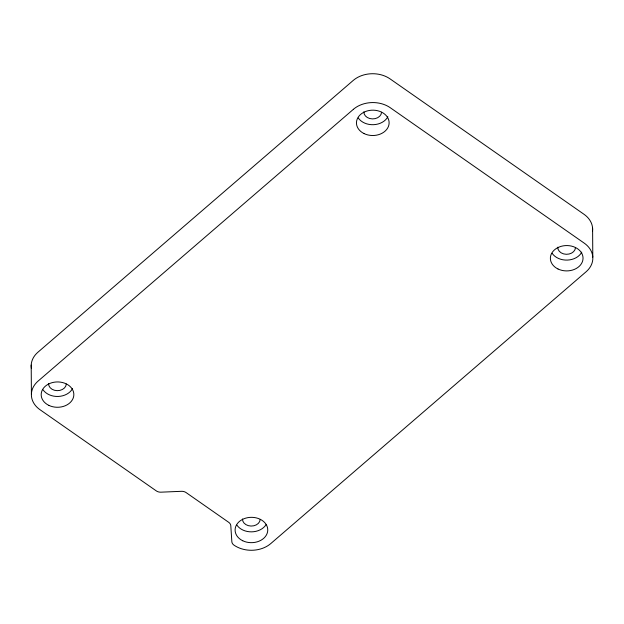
<?xml version="1.0" encoding="UTF-8"?>
<svg xmlns="http://www.w3.org/2000/svg" width="624" height="624" viewBox="0 0 624 624"><rect width="100%" height="100%" fill="white"/><g stroke="black" fill="none" stroke-linecap="round" stroke-linejoin="round"><path stroke-width="0.94" d="M592.597 228.29L592.8 257.135M31.2 365.095L31.403 393.939M592.488 231.473A26.13 20.28 -0.4 0 0 584.017 214.297L390.101 78.905A26.13 20.28 -0.4 0 0 353.192 80.465L37.924 352.225A26.13 20.28 -0.4 0 0 31.434 368.628M381.568 112.258A8.861 6.872 -0.4 0 1 372.388 118.903A8.861 6.872 -0.4 0 1 363.862 111.805M387.847 116.758A16.333 12.675 -0.4 0 1 373.542 124.691A16.333 12.675 -0.4 0 1 358.277 118.006M66.292 384.017A8.861 6.872 -0.4 0 1 57.119 390.663A8.861 6.872 -0.4 0 1 48.586 383.565M72.571 388.518A16.333 12.675 -0.4 0 1 58.266 396.451A16.333 12.675 -0.4 0 1 43.009 389.766M260.208 519.41A8.861 6.872 -0.4 0 1 251.035 526.055A8.861 6.872 -0.4 0 1 242.502 518.957M266.105 524.581A16.333 12.675 -0.4 0 1 251.706 531.851A16.333 12.675 -0.4 0 1 236.925 525.158M575.476 247.65A8.861 6.872 -0.4 0 1 566.303 254.296A8.861 6.872 -0.4 0 1 557.778 247.198M581.763 252.151A16.333 12.675 -0.4 0 1 567.458 260.083A16.333 12.675 -0.4 0 1 552.193 253.399M353.395 109.309L38.126 381.061A26.13 20.28 -0.4 0 0 39.998 409.703L156.281 490.885A6.536 5.07 -0.4 0 0 160.992 492.172L181.42 491.314A6.536 5.07 -0.4 0 1 186.131 492.601L228.657 522.288A6.536 5.07 -0.4 0 1 230.802 525.79L231.839 541.64A6.536 5.07 -0.4 0 0 234.008 545.158A26.13 20.28 -0.4 0 0 270.824 543.535L586.092 271.775A26.13 20.28 -0.4 0 0 584.22 243.134L390.304 107.749A26.13 20.28 -0.4 0 0 353.395 109.309M558.028 268.999A16.333 12.675 -0.4 0 0 583.027 258.656A16.333 12.675 -0.4 0 0 559.057 247.057A16.333 12.675 -0.4 0 0 558.028 268.999M242.752 540.758A16.333 12.675 -0.4 0 0 267.751 530.408A16.333 12.675 -0.4 0 0 243.789 518.817A16.333 12.675 -0.4 0 0 242.752 540.758M364.112 133.606A16.333 12.675 -0.4 0 0 389.111 123.263A16.333 12.675 -0.4 0 0 365.141 111.665A16.333 12.675 -0.4 0 0 364.112 133.606M48.836 405.366A16.333 12.675 -0.4 0 0 73.835 395.023A16.333 12.675 -0.4 0 0 49.873 383.425A16.333 12.675 -0.4 0 0 48.836 405.366"/></g></svg>
